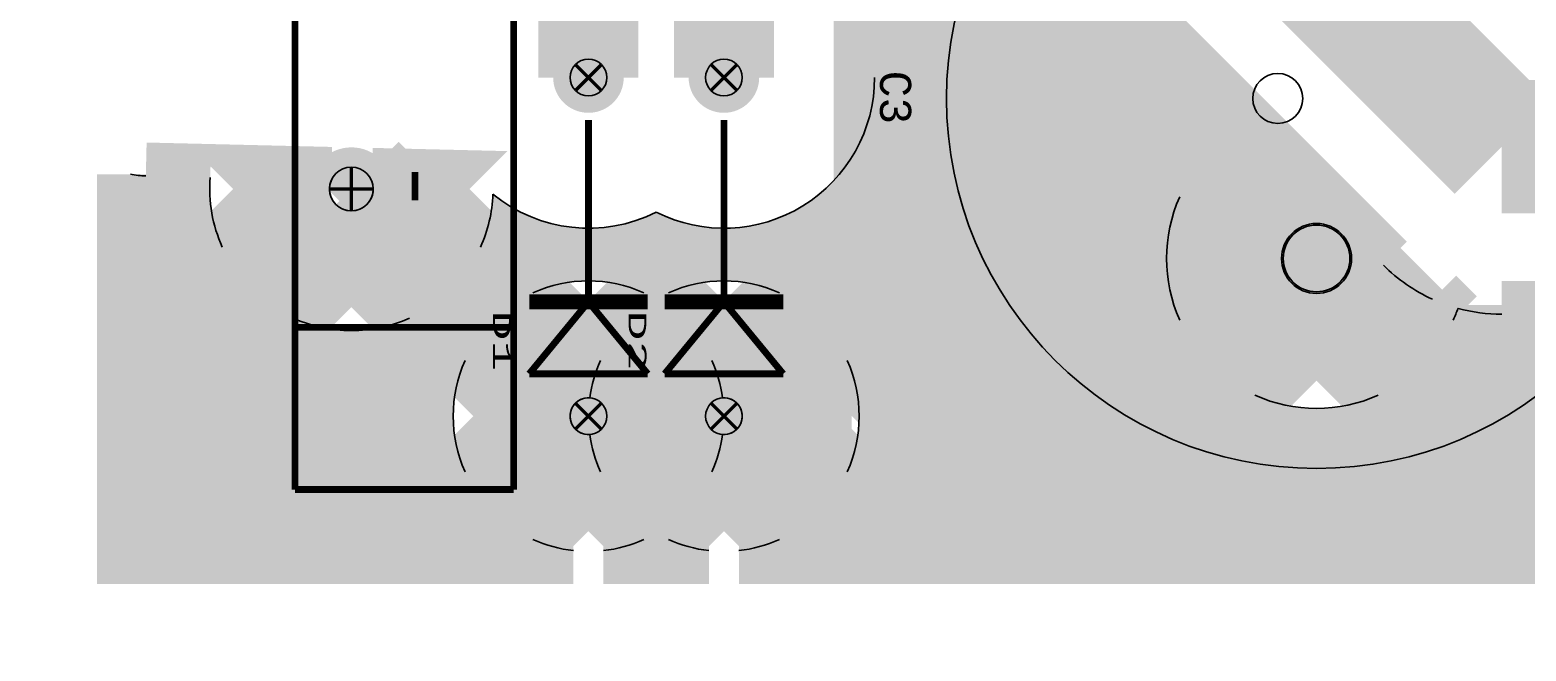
# Model space of a CAD drawing. Extents: x -3 to 268, y -4 to 76.
# Drawn here: x -2.53 to 42.35, y -4.32 to 14.32 of the extents above; entities that cross this region are included whole.
import ezdxf
from ezdxf.enums import TextEntityAlignment as Align

# ---------------------------------------------------------------- set-up
doc = ezdxf.new("R2010")
doc.units = 0
for name, color, linetype in [('3D_INFO_TOP', 1, 'CONTINUOUS'), ('BOARD_OUTLINE', 2, 'CONTINUOUS'), ('COPPER_BOTTOM', 3, 'CONTINUOUS'), ('COPPER_TOP', 1, 'CONTINUOUS'), ('DESIGN_RULE_CHECK', 1, 'CONTINUOUS'), ('DRILL', 255, 'CONTINUOUS'), ('DRILL_SYMBOLS', 255, 'CONTINUOUS'), ('SILKSCREEN_TOP', 4, 'CONTINUOUS'), ('SOLDER_MASK_BOTTOM', 212, 'CONTINUOUS'), ('SOLDER_MASK_TOP', 200, 'CONTINUOUS')]:
    doc.layers.add(name, color=color, linetype=linetype)
doc.styles.add('MONOTxtStyle', font='monotxt')

msp = doc.modelspace()

# ---------------------------------------------------------------- hatches: boundary and pattern name
at = {"layer": 'COPPER_BOTTOM'}
h = msp.add_hatch(color=3, dxfattribs=at)
edge = h.paths.add_edge_path()
edge.add_line((82.759354, 11.032), (82.759354, 14.186075))
edge.add_line((82.759354, 14.186075), (85.240765, 16.667486))
edge.add_line((85.240765, 16.667486), (85.240766, 16.667486))
edge.add_line((85.240766, 16.667486), (86.106, 17.532721))
edge.add_line((86.106, 17.532721), (86.106, -1.303484))
edge.add_line((86.106, -1.303484), (80.209957, -1.303484))
edge.add_line((80.209957, -1.303484), (78.73, 0.176473))
edge.add_line((78.73, 0.176473), (77.250043, -1.303484))
edge.add_line((77.250043, -1.303484), (18.737181, -1.303484))
edge.add_arc((18.288, 2.73), 4.058418, 276.354448, 294.23048)
edge.add_line((19.953608, -0.970879), (18.288, 0.694729))
edge.add_line((18.288, 0.694729), (16.622392, -0.970879))
edge.add_arc((18.288, 2.73), 4.058418, 245.76952, 263.645552)
edge.add_line((17.838819, -1.303484), (14.673181, -1.303484))
edge.add_arc((14.224, 2.73), 4.058418, 276.354448, 294.23048)
edge.add_line((15.889608, -0.970879), (14.224, 0.694729))
edge.add_line((14.224, 0.694729), (12.558392, -0.970879))
edge.add_arc((14.224, 2.73), 4.058418, 245.76952, 263.645552)
edge.add_line((13.774819, -1.303484), (0.481329, -1.303484))
edge.add_line((0.481329, -1.303484), (0.481329, 9.987279))
edge.add_arc((1.015999, 12.954), 3.014516, 259.783683, 268.636072)
edge.add_line((0.944245, 9.940338), (2.877369, 9.894311))
edge.add_arc((7.112, 9.546168), 4.248918, 175.30009, 204.230468)
edge.add_line((3.237403, 7.802378), (4.981193, 9.546168))
edge.add_line((4.981193, 9.546168), (4.675871, 9.85149))
edge.add_line((4.675871, 9.85149), (6.51021, 9.807815))
edge.add_arc((7.112, 9.546168), 0.656209, 156.501486, 20.770659)
edge.add_line((7.72556, 9.778878), (9.43482, 9.738182))
edge.add_line((9.43482, 9.738182), (9.242807, 9.546168))
edge.add_line((9.242807, 9.546168), (10.986597, 7.802378))
edge.add_arc((7.112, 9.546168), 4.248918, 335.769532, 357.92594)
edge.add_arc((14.224, 12.89), 4.521773, 230.669521, 296.703992)
edge.add_arc((18.288, 12.89), 4.521773, 243.296008, 0)
edge.add_line((22.809773, 12.89), (22.809773, 23.434347))
edge.add_arc((22.86, 23.876), 0.4445, 263.511913, 279.707166)
edge.add_arc((27.94, 23.876), 5.024192, 185.002846, 222.047465)
edge.add_line((24.209084, 20.511067), (24.209084, 20.318815))
edge.add_arc((22.86, 23.876), 3.804418, 290.769533, 292.894733)
edge.add_arc((27.94, 23.876), 5.024192, 224.232126, 249.152504)
edge.add_line((26.151982, 19.180737), (28.665232, 16.667486))
edge.add_line((28.665232, 16.667486), (38.073358, 7.25936))
edge.add_arc((41.625999, 10.812), 5.024192, 225, 245.592879)
edge.add_line((39.549914, 6.236809), (40.171559, 5.615164))
edge.add_arc((36.068, 7.462), 4.5, 335.76953, 340.541694)
edge.add_arc((41.625999, 10.812), 5.024192, 254.82681, 254.872344)
edge.add_arc((41.626, 10.812), 5.024192, 254.872328, 270)
edge.add_line((41.626, 5.787808), (55.834, 5.787808))
edge.add_arc((55.834, 10.812), 5.024192, 270, 297.139957)
edge.add_arc((62.484, 7.462), 4.5, 194.424956, 204.23047)
edge.add_line((58.380441, 5.615164), (60.227277, 7.462))
edge.add_line((60.227277, 7.462), (59.908278, 7.780999))
edge.add_line((59.908278, 7.780999), (62.165001, 10.037722))
edge.add_line((62.165001, 10.037722), (62.484, 9.718723))
edge.add_line((62.484, 9.718723), (64.330836, 11.565559))
edge.add_arc((62.484, 7.462), 4.5, 65.76953, 72.05602)
edge.add_line((63.870391, 11.743112), (64.565087, 12.437808))
edge.add_line((64.565087, 12.437808), (74.720646, 12.437808))
edge.add_line((74.720646, 12.437808), (74.720646, 11.032))
edge.add_arc((78.74, 11.032), 4.019354, 180, 0)
edge = h.paths.add_edge_path()
edge.add_arc((62.484, 7.462), 4.5, 335.76953, 24.23047)
edge.add_line((66.587559, 9.308836), (64.740723, 7.462))
edge.add_line((64.740723, 7.462), (66.452299, 5.750424))
edge.add_line((66.452299, 5.750424), (66.587559, 5.615164))
edge = h.paths.add_edge_path()
edge.add_arc((14.224, 2.73), 4.058418, 7.769091, 24.23048)
edge.add_line((17.924879, 4.395608), (16.259271, 2.73))
edge.add_line((16.259271, 2.73), (17.924879, 1.064392))
edge.add_arc((14.224, 2.73), 4.058418, 335.76952, 352.230909)
edge.add_arc((18.288, 2.73), 0.550291, 265.535587, 94.464413)
edge = h.paths.add_edge_path()
edge.add_arc((18.288, 2.73), 4.058418, 65.76952, 114.23048)
edge.add_line((16.622392, 6.430879), (18.288, 4.765271))
edge.add_line((18.288, 4.765271), (18.452299, 4.92957))
edge.add_line((18.452299, 4.92957), (19.953608, 6.430879))
edge = h.paths.add_edge_path()
edge.add_line((12.558392, 6.430879), (14.224, 4.765271))
edge.add_line((14.224, 4.765271), (15.889608, 6.430879))
edge.add_arc((14.224, 2.73), 4.058418, 65.76952, 114.23048)
edge = h.paths.add_edge_path()
edge.add_line((8.85579, 5.671571), (7.112, 7.415361))
edge.add_line((7.112, 7.415361), (5.36821, 5.671571))
edge.add_arc((7.112, 9.546168), 4.248918, 245.769532, 294.230468)
edge = h.paths.add_edge_path()
edge.add_arc((14.224, 2.73), 0.550291, 85.535587, 274.464413)
edge.add_arc((18.288, 2.73), 4.058418, 187.769091, 204.23048)
edge.add_line((14.587121, 1.064392), (16.252729, 2.73))
edge.add_line((16.252729, 2.73), (14.587121, 4.395608))
edge.add_arc((18.288, 2.73), 4.058418, 155.76952, 172.230909)
edge = h.paths.add_edge_path()
edge.add_arc((14.224, 2.73), 4.058418, 155.76952, 204.23048)
edge.add_line((10.523121, 1.064392), (12.188729, 2.73))
edge.add_line((12.188729, 2.73), (10.523121, 4.395608))
edge = h.paths.add_edge_path()
edge.add_arc((62.484, 7.462), 1, 0, 360)
edge = h.paths.add_edge_path()
edge.add_line((64.330836, 3.358441), (62.484, 5.205277))
edge.add_line((62.484, 5.205277), (60.637164, 3.358441))
edge.add_arc((62.484, 7.462), 4.5, 245.76953, 294.23047)
edge = h.paths.add_edge_path()
edge.add_arc((78.73, 2.032), 3.7, 155.769528, 204.230472)
edge.add_line((75.355963, 0.51349), (76.874473, 2.032))
edge.add_line((76.874473, 2.032), (75.355963, 3.55051))
edge = h.paths.add_edge_path()
edge.add_arc((78.73, 2.032), 0.4, 0, 360)
edge = h.paths.add_edge_path()
edge.add_line((82.104037, 3.55051), (80.585527, 2.032))
edge.add_line((80.585527, 2.032), (82.104037, 0.51349))
edge.add_arc((78.73, 2.032), 3.7, 335.769528, 24.230472)
edge = h.paths.add_edge_path()
edge.add_line((77.21149, 5.406037), (78.73, 3.887527))
edge.add_line((78.73, 3.887527), (80.24851, 5.406037))
edge.add_arc((78.73, 2.032), 3.7, 65.769528, 114.230472)
edge = h.paths.add_edge_path()
edge.add_line((21.988879, 4.395608), (20.323271, 2.73))
edge.add_line((20.323271, 2.73), (21.988879, 1.064392))
edge.add_arc((18.288, 2.73), 4.058418, 335.76952, 24.23048)
edge = h.paths.add_edge_path()
edge.add_line((37.914836, 3.358441), (36.068, 5.205277))
edge.add_line((36.068, 5.205277), (34.221164, 3.358441))
edge.add_arc((36.068, 7.462), 4.5, 245.76953, 294.23047)
edge = h.paths.add_edge_path()
edge.add_arc((36.068, 7.462), 4.5, 155.76953, 204.23047)
edge.add_line((31.964441, 5.615164), (33.811277, 7.462))
edge.add_line((33.811277, 7.462), (31.964441, 9.308836))
edge = h.paths.add_edge_path()
edge.add_arc((36.068, 7.462), 1, 0, 360)
h = msp.add_hatch(color=256, dxfattribs=at)
edge = h.paths.add_edge_path()
edge.add_arc((14.224, 12.89), 1.058418, 0, 360)
edge = h.paths.add_edge_path()
edge.add_arc((14.224, 12.89), 0.550291, 0, 360)
h = msp.add_hatch(color=256, dxfattribs=at)
edge = h.paths.add_edge_path()
edge.add_arc((18.288, 12.89), 1.058418, 0, 360)
edge = h.paths.add_edge_path()
edge.add_arc((18.288, 12.89), 0.550291, 0, 360)
h = msp.add_hatch(color=256, dxfattribs=at)
edge = h.paths.add_edge_path()
edge.add_arc((7.112, 9.546168), 1.248918, 0, 360)
edge = h.paths.add_edge_path()
edge.add_arc((7.112, 9.546168), 0.656209, 0, 360)
h = msp.add_hatch(color=256, dxfattribs=at)
edge = h.paths.add_edge_path()
edge.add_arc((36.068, 7.462), 1.5, 0, 360)
edge = h.paths.add_edge_path()
edge.add_arc((36.068, 7.462), 1, 0, 360)
h = msp.add_hatch(color=256, dxfattribs=at)
edge = h.paths.add_edge_path()
edge.add_arc((14.224, 2.73), 1.058418, 0, 360)
edge = h.paths.add_edge_path()
edge.add_arc((14.224, 2.73), 0.550291, 0, 360)
h = msp.add_hatch(color=256, dxfattribs=at)
edge = h.paths.add_edge_path()
edge.add_arc((18.288, 2.73), 1.058418, 0, 360)
edge = h.paths.add_edge_path()
edge.add_arc((18.288, 2.73), 0.550291, 0, 360)
at = {"layer": 'COPPER_TOP'}
h = msp.add_hatch(color=256, dxfattribs=at)
edge = h.paths.add_edge_path()
edge.add_arc((14.224, 12.89), 1.058418, 0, 360)
edge = h.paths.add_edge_path()
edge.add_arc((14.224, 12.89), 0.550291, 0, 360)
h = msp.add_hatch(color=256, dxfattribs=at)
edge = h.paths.add_edge_path()
edge.add_arc((18.288, 12.89), 1.058418, 0, 360)
edge = h.paths.add_edge_path()
edge.add_arc((18.288, 12.89), 0.550291, 0, 360)
h = msp.add_hatch(color=256, dxfattribs=at)
edge = h.paths.add_edge_path()
edge.add_arc((7.112, 9.546168), 1.248918, 0, 360)
edge = h.paths.add_edge_path()
edge.add_arc((7.112, 9.546168), 0.656209, 0, 360)
h = msp.add_hatch(color=256, dxfattribs=at)
edge = h.paths.add_edge_path()
edge.add_arc((36.068, 7.462), 1.5, 0, 360)
edge = h.paths.add_edge_path()
edge.add_arc((36.068, 7.462), 1, 0, 360)
h = msp.add_hatch(color=256, dxfattribs=at)
edge = h.paths.add_edge_path()
edge.add_arc((14.224, 2.73), 1.058418, 0, 360)
edge = h.paths.add_edge_path()
edge.add_arc((14.224, 2.73), 0.550291, 0, 360)
h = msp.add_hatch(color=256, dxfattribs=at)
edge = h.paths.add_edge_path()
edge.add_arc((18.288, 2.73), 1.058418, 0, 360)
edge = h.paths.add_edge_path()
edge.add_arc((18.288, 2.73), 0.550291, 0, 360)
at = {"layer": 'DRILL'}
h = msp.add_hatch(color=255, dxfattribs=at)
edge = h.paths.add_edge_path()
edge.add_arc((14.224, 12.89), 0.550291, 0, 360)
h = msp.add_hatch(color=255, dxfattribs=at)
edge = h.paths.add_edge_path()
edge.add_arc((18.288, 12.89), 0.550291, 0, 360)
h = msp.add_hatch(color=255, dxfattribs=at)
edge = h.paths.add_edge_path()
edge.add_arc((7.112, 9.546168), 0.656209, 0, 360)
h = msp.add_hatch(color=255, dxfattribs=at)
edge = h.paths.add_edge_path()
edge.add_arc((36.068, 7.462), 1, 0, 360)
h = msp.add_hatch(color=255, dxfattribs=at)
edge = h.paths.add_edge_path()
edge.add_arc((14.224, 2.73), 0.550291, 0, 360)
h = msp.add_hatch(color=255, dxfattribs=at)
edge = h.paths.add_edge_path()
edge.add_arc((18.288, 2.73), 0.550291, 0, 360)
at = {"layer": 'SOLDER_MASK_BOTTOM'}
h = msp.add_hatch(color=256, dxfattribs=at)
edge = h.paths.add_edge_path()
edge.add_arc((14.224, 12.89), 1.058418, 0, 360)
edge = h.paths.add_edge_path()
edge.add_arc((14.224, 12.89), 0.550291, 0, 360)
h = msp.add_hatch(color=256, dxfattribs=at)
edge = h.paths.add_edge_path()
edge.add_arc((18.288, 12.89), 1.058418, 0, 360)
edge = h.paths.add_edge_path()
edge.add_arc((18.288, 12.89), 0.550291, 0, 360)
h = msp.add_hatch(color=256, dxfattribs=at)
edge = h.paths.add_edge_path()
edge.add_arc((7.112, 9.546168), 1.248918, 0, 360)
edge = h.paths.add_edge_path()
edge.add_arc((7.112, 9.546168), 0.656209, 0, 360)
h = msp.add_hatch(color=256, dxfattribs=at)
edge = h.paths.add_edge_path()
edge.add_arc((36.068, 7.462), 1.5, 0, 360)
edge = h.paths.add_edge_path()
edge.add_arc((36.068, 7.462), 1, 0, 360)
h = msp.add_hatch(color=256, dxfattribs=at)
edge = h.paths.add_edge_path()
edge.add_arc((14.224, 2.73), 1.058418, 0, 360)
edge = h.paths.add_edge_path()
edge.add_arc((14.224, 2.73), 0.550291, 0, 360)
h = msp.add_hatch(color=256, dxfattribs=at)
edge = h.paths.add_edge_path()
edge.add_arc((18.288, 2.73), 1.058418, 0, 360)
edge = h.paths.add_edge_path()
edge.add_arc((18.288, 2.73), 0.550291, 0, 360)
at = {"layer": 'SOLDER_MASK_TOP'}
h = msp.add_hatch(color=256, dxfattribs=at)
edge = h.paths.add_edge_path()
edge.add_arc((14.224, 12.89), 1.058418, 0, 360)
edge = h.paths.add_edge_path()
edge.add_arc((14.224, 12.89), 0.550291, 0, 360)
h = msp.add_hatch(color=256, dxfattribs=at)
edge = h.paths.add_edge_path()
edge.add_arc((18.288, 12.89), 1.058418, 0, 360)
edge = h.paths.add_edge_path()
edge.add_arc((18.288, 12.89), 0.550291, 0, 360)
h = msp.add_hatch(color=256, dxfattribs=at)
edge = h.paths.add_edge_path()
edge.add_arc((7.112, 9.546168), 1.248918, 0, 360)
edge = h.paths.add_edge_path()
edge.add_arc((7.112, 9.546168), 0.656209, 0, 360)
h = msp.add_hatch(color=256, dxfattribs=at)
edge = h.paths.add_edge_path()
edge.add_arc((36.068, 7.462), 1.5, 0, 360)
edge = h.paths.add_edge_path()
edge.add_arc((36.068, 7.462), 1, 0, 360)
h = msp.add_hatch(color=256, dxfattribs=at)
edge = h.paths.add_edge_path()
edge.add_arc((14.224, 2.73), 1.058418, 0, 360)
edge = h.paths.add_edge_path()
edge.add_arc((14.224, 2.73), 0.550291, 0, 360)
h = msp.add_hatch(color=256, dxfattribs=at)
edge = h.paths.add_edge_path()
edge.add_arc((18.288, 2.73), 1.058418, 0, 360)
edge = h.paths.add_edge_path()
edge.add_arc((18.288, 2.73), 0.550291, 0, 360)

# ---------------------------------------------------------------- linework, layer by layer
at = {"layer": '3D_INFO_TOP', "color": 1, "const_width": 0.1778}
for points in [[(5.4187, 0.529168), (5.4187, 40.534168)], [(11.9803, 0.529168), (11.9803, 40.534168)], [(5.4187, 0.529168), (11.9803, 0.529168)]]:
    msp.add_lwpolyline(points, dxfattribs=at)
at = {"layer": '3D_INFO_TOP', "color": 1}
msp.add_circle((36.068, 12.262), 11.1016, dxfattribs=at)
at = {"layer": 'BOARD_OUTLINE', "color": 2, "const_width": 0.000001}
for points in [[(-2.533186, 72.331085), (-2.533186, -4.317999)], [(-2.533186, -4.317999), (90.169999, -4.317999)]]:
    msp.add_lwpolyline(points, dxfattribs=at)
at = {"layer": 'COPPER_BOTTOM', "color": 3}
for points, const_width in [([(18.288, 12.89), (18.288, 24.892)], 3), ([(23.584, 9.436), (23.584, 23.188)], 4), ([(41.626, 10.812), (29.25, 23.188)], 4), ([(22.809773, 12.89), (22.809773, 23.434347)], 2), ([(14.224, 12.89), (14.224, 20.51)], 3), ([(82.759354, 11.032), (82.759354, 14.186075), (85.240765, 16.667486), (85.240766, 16.667486), (86.106, 17.532721), (86.106, -1.303484), (80.209957, -1.303484), (78.73, 0.176473), (77.250043, -1.303484), (18.737181, -1.303484)], 2), ([(26.151982, 19.180737), (28.665232, 16.667486), (38.073358, 7.25936)], 2), ([(41.626, 10.812), (55.834, 10.812)], 4), ([(13.928168, 2.73), (7.112, 9.546168)], 4), ([(23.584, 9.436), (26.208, 6.812)], 4), ([(13.774819, -1.303484), (0.481329, -1.303484), (0.481329, 9.987279)], 2), ([(0.944245, 9.940338), (2.877369, 9.894311)], 2), ([(3.237403, 7.802378), (4.981193, 9.546168), (4.675871, 9.85149), (6.51021, 9.807815)], 2), ([(7.72556, 9.778878), (9.43482, 9.738182), (9.242807, 9.546168), (10.986597, 7.802378)], 2), ([(22.126, 2.73), (27.584, 8.188)], 4), ([(27.584, 8.188), (35.342, 8.188)], 4), ([(31.964441, 5.615164), (33.811277, 7.462), (31.964441, 9.308836)], 2), ([(35.342, 8.188), (39.466, 4.064)], 4), ([(8.85579, 5.671571), (7.112, 7.415361), (5.36821, 5.671571)], 2), ([(12.558392, 6.430879), (14.224, 4.765271), (15.889608, 6.430879)], 2), ([(16.622392, 6.430879), (18.288, 4.765271), (18.452299, 4.92957), (19.953608, 6.430879)], 2), ([(39.549914, 6.236809), (40.171559, 5.615164)], 2), ([(41.626, 5.787808), (55.834, 5.787808)], 2), ([(37.914836, 3.358441), (36.068, 5.205277), (34.221164, 3.358441)], 2), ([(39.466, 4.064), (57.912, 4.064)], 4), ([(10.523121, 1.064392), (12.188729, 2.73), (10.523121, 4.395608)], 2), ([(14.587121, 1.064392), (16.252729, 2.73), (14.587121, 4.395608)], 2), ([(17.924879, 4.395608), (16.259271, 2.73), (17.924879, 1.064392)], 2), ([(21.988879, 4.395608), (20.323271, 2.73), (21.988879, 1.064392)], 2), ([(13.928168, 2.73), (22.126, 2.73)], 4), ([(15.889608, -0.970879), (14.224, 0.694729), (12.558392, -0.970879)], 2), ([(19.953608, -0.970879), (18.288, 0.694729), (16.622392, -0.970879)], 2), ([(17.838819, -1.303484), (14.673181, -1.303484)], 2)]:
    msp.add_lwpolyline(points, dxfattribs=dict(at, const_width=const_width))
msp.add_circle((36.068, 7.462), 1, dxfattribs=at)
for centre, radius, start, end in [((18.288, 12.89), 4.521773, 243.296008, 0), ((1.015999, 12.954), 3.014516, 259.783683, 268.636072), ((7.112, 9.546168), 4.248918, 175.30009, 204.230468), ((7.112, 9.546168), 0.656209, 156.501486, 20.770659), ((7.112, 9.546168), 4.248918, 335.769532, 357.92594), ((14.224, 12.89), 4.521773, 230.669521, 296.703992), ((36.068, 7.462), 4.5, 155.76953, 204.23047), ((41.625999, 10.812), 5.024192, 225, 245.592879), ((14.224, 2.73), 4.058418, 65.76952, 114.23048), ((18.288, 2.73), 4.058418, 65.76952, 114.23048), ((36.068, 7.462), 4.5, 335.76953, 340.541694), ((41.625999, 10.812), 5.024192, 254.82681, 254.872344), ((41.626, 10.812), 5.024192, 254.872328, 270), ((7.112, 9.546168), 4.248918, 245.769532, 294.230468), ((14.224, 2.73), 4.058418, 155.76952, 204.23048), ((18.288, 2.73), 4.058418, 155.76952, 172.230909), ((14.224, 2.73), 4.058418, 7.769091, 24.23048), ((18.288, 2.73), 4.058418, 335.76952, 24.23048), ((14.224, 2.73), 0.550291, 85.535587, 274.464413), ((18.288, 2.73), 0.550291, 265.535587, 94.464413), ((36.068, 7.462), 4.5, 245.76953, 294.23047), ((18.288, 2.73), 4.058418, 187.769091, 204.23048), ((14.224, 2.73), 4.058418, 335.76952, 352.230909), ((14.224, 2.73), 4.058418, 245.76952, 263.645552), ((14.224, 2.73), 4.058418, 276.354448, 294.23048), ((18.288, 2.73), 4.058418, 245.76952, 263.645552), ((18.288, 2.73), 4.058418, 276.354448, 294.23048)]:
    msp.add_arc(centre, radius, start, end, dxfattribs=at)
at = {"layer": 'DESIGN_RULE_CHECK', "color": 1}
msp.add_circle((34.903416, 12.262), 0.75005, dxfattribs=at)
at = {"layer": 'DRILL', "color": 255}
for centre, radius in [((14.224, 12.89), 0.550291), ((18.288, 12.89), 0.550291), ((7.112, 9.546168), 0.656209), ((36.068, 7.462), 1), ((14.224, 2.73), 0.550291), ((18.288, 2.73), 0.550291)]:
    msp.add_circle(centre, radius, dxfattribs=at)
at = {"layer": 'DRILL_SYMBOLS', "color": 7, "const_width": 0.1}
for points in [[(13.834886, 12.500886), (14.613114, 13.279114)], [(13.834886, 13.279114), (14.613114, 12.500886)], [(17.898886, 13.279114), (18.677114, 12.500886)], [(17.898886, 12.500886), (18.677114, 13.279114)], [(7.112, 8.889959), (7.112, 10.202377)], [(6.455791, 9.546168), (7.768209, 9.546168)], [(13.834886, 2.340886), (14.613114, 3.119114)], [(13.834886, 3.119114), (14.613114, 2.340886)], [(17.898886, 2.340886), (18.677114, 3.119114)], [(17.898886, 3.119114), (18.677114, 2.340886)]]:
    msp.add_lwpolyline(points, dxfattribs=at)
at = {"layer": 'DRILL_SYMBOLS', "color": 7}
msp.add_circle((36.068, 7.462), 1.05, dxfattribs=at)
at = {"layer": 'SILKSCREEN_TOP', "color": 4, "const_width": 0.2032}
for points in [[(5.418667, 0.529166), (5.418667, 40.534168)], [(11.980333, 0.529168), (11.980333, 40.534168)], [(14.224, 11.62), (14.224, 6.159)], [(18.288, 11.62), (18.288, 6.159)], [(9.017, 10.054166), (9.017, 9.207502)], [(16.002, 6.286), (12.446, 6.286)], [(20.066, 6.286), (16.51, 6.286)], [(12.446, 4), (14.224, 6.159)], [(12.446, 6.159), (16.002, 6.159)], [(16.002, 6.032), (12.446, 6.032)], [(14.224, 6.159), (16.002, 4)], [(16.51, 4), (18.288, 6.159)], [(16.51, 6.159), (20.066, 6.159)], [(20.066, 6.032), (16.51, 6.032)], [(18.288, 6.159), (20.066, 4)], [(11.980333, 5.3975), (5.418667, 5.397502)], [(16.002, 4), (12.446, 4)], [(20.066, 4), (16.51, 4)], [(5.418667, 0.529166), (11.980333, 0.529168)]]:
    msp.add_lwpolyline(points, dxfattribs=at)
at = {"layer": 'SILKSCREEN_TOP', "color": 4}
msp.add_circle((36.068, 12.262), 11.1016, dxfattribs=at)

# ---------------------------------------------------------------- texts
at = {"layer": 'SILKSCREEN_TOP', "style": 'MONOTxtStyle'}
for s, height, width, p in [('C3', 0.933333, 0.995556, (23.438833, 12.292)), ('D1', 0.536222, 1.964913, (11.630067, 4.996696)), ('D2', 0.536222, 1.964913, (15.694067, 4.996696))]:
    msp.add_text(s, height=height, rotation=270, dxfattribs=dict(at, width=width)).set_placement(p, align=Align.MIDDLE_CENTER)

doc.saveas('drawing.dxf')
